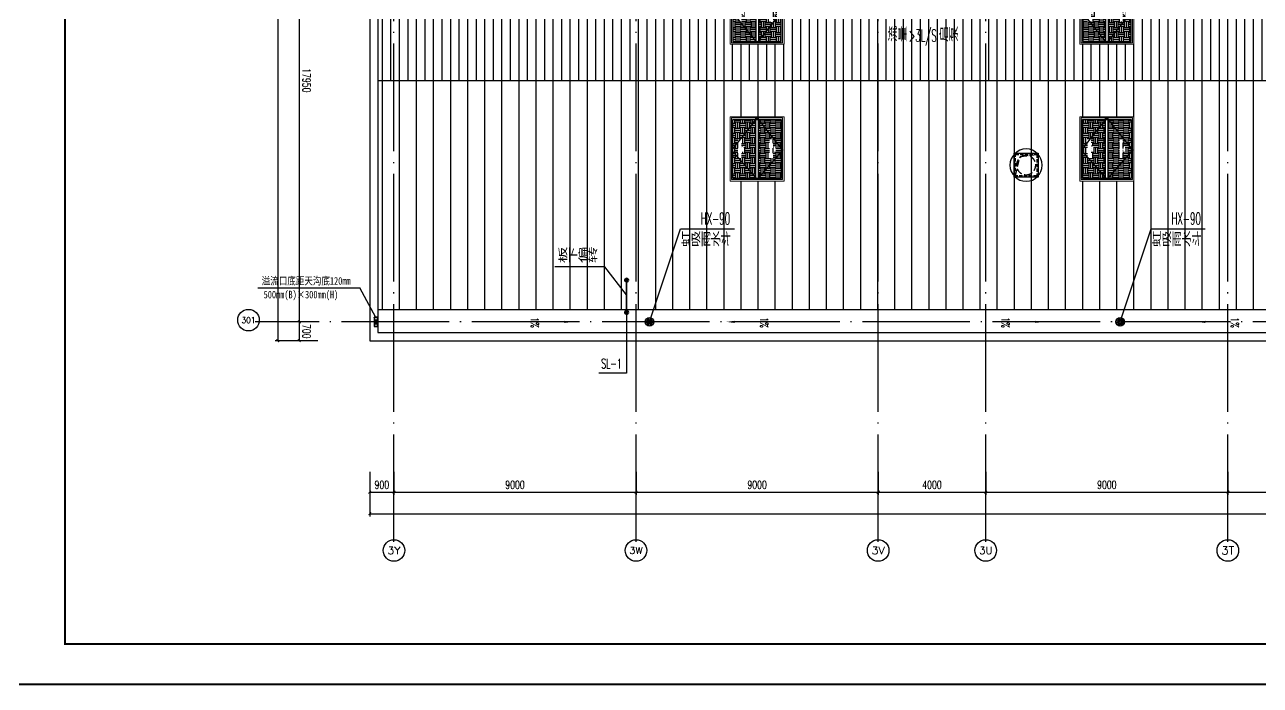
# Model space of a CAD drawing. Extents: x -452079 to 117456, y 3902 to 836955.
# Drawn here: x -103831 to -57898, y 535415 to 559963 of the extents above; entities that cross this region are included whole.
import ezdxf
from ezdxf.enums import TextEntityAlignment as Align

# ---------------------------------------------------------------- set-up
doc = ezdxf.new("R2010")
doc.units = 0
doc.header["$LTSCALE"] = 1000
doc.header["$MEASUREMENT"] = 0
for name, pattern in [('DASH', [0.35, 0.25, -0.1]), ('DOTE', [2.42, 2, -0.2, 0.02, -0.2]), ('DOTE_30', [0.726, 0.6, -0.06, 0.006, -0.06]), ('HIDDEN', [9.525, 6.35, -3.175])]:
    doc.linetypes.add(name, pattern=pattern)
for name, color, linetype in [('0-cxFrame', 155, 'Continuous'), ('A-AXIS-D', 1, 'Continuous'), ('A-AXIS-DOTE', 14, 'DOTE'), ('A-AXIS-SYMB', 3, 'Continuous'), ('A-DRAIN', 142, 'Continuous'), ('A-HATCH-2', 251, 'Continuous'), ('A-LIN-V', 9, 'Continuous'), ('A-SFCE', 30, 'Continuous'), ('A-WINDOW', 140, 'Continuous'), ('AS-COLN', 6, 'Continuous'), ('AS-结构边线层', 200, 'Continuous'), ('DIM_雨水', 4, 'Continuous'), ('PUB_TEXT', 7, 'Continuous'), ('SPACE', 7, 'Continuous'), ('SPACE_HATCH', 8, 'Continuous'), ('TWT_LEAD', 3, 'Continuous'), ('WALL', 2, 'Continuous'), ('参考线', 8, 'Continuous'), ('外框', 1, 'HIDDEN'), ('文本', 4, 'Continuous'), ('暖通', 7, 'Continuous'), ('虹吸溢流', 3, 'Continuous'), ('虹吸雨水斗', 6, 'Continuous'), ('虹吸雨水标注XT', 7, 'Continuous')]:
    doc.layers.add(name, color=color, linetype=linetype)
for name, color, linetype, lineweight in [('0-cxText', 131, 'Continuous', 25), ('Gps-ZF雨水', 4, 'DOTE_30', 60), ('LG-ZF雨水', 4, 'Continuous', 60), ('成型线', 3, 'Continuous', 18)]:
    doc.layers.add(name, color=color, linetype=linetype, lineweight=lineweight)
doc.layers.add('A-加建区域', color=47, linetype='Continuous', plot=False)
doc.styles.add('_TCH_AXIS', font='COMPLEX', dxfattribs={"bigfont": 'GBCBIG'})
doc.styles.add('_TCH_DIM', font='SIMPLEX', dxfattribs={"width": 0.75, "bigfont": '@1HZTXT'})
doc.styles.add('_TCH_DIM_T3', font='SIMPLEX', dxfattribs={"width": 0.705882, "bigfont": 'GBCBIG'})
doc.styles.add('_TCH_SPACE', font='SIMPLEX', dxfattribs={"height": 5, "bigfont": 'GBCBIG'})
doc.styles.add('_TWT_SERIAL', font='SIMPLEX', dxfattribs={"width": 0.8, "height": 3, "bigfont": 'HZTXT'})
doc.styles.add('A-DIM_T3', font='SIMPLEX', dxfattribs={"width": 0.705882, "bigfont": 'GBCBIG'})
doc.styles.add('cx_tuming', font='')
doc.styles.add('cx_tuqian1', font='')
doc.styles.add('ST', font='')
doc.styles.add('黑体', font='', dxfattribs={"height": 12})
doc.styles.get('cx_tuming').set_extended_font_data('SimHei')
doc.styles.get('cx_tuqian1').set_extended_font_data('SimSun')
doc.styles.get('ST').set_extended_font_data('SimHei')
doc.styles.get('黑体').set_extended_font_data('SimHei')
doc.dimstyles.new('_TCH_ARCH&&100', dxfattribs={"dimtxt": 297.5, "dimasz": 100, "dimexe": 100, "dimexo": 100, "dimgap": 126.25, "dimtad": 1, "dimdec": 0, "dimzin": 0, "dimdsep": 46, "dimtxsty": '_TCH_DIM_T3', "dimblk": 'ARCHTICK', "dimcen": 0.09, "dimclrt": 7, "dimazin": 2, "dimtfac": 1, "dimtdec": 0, "dimtix": 1, "dimtmove": 2, "dimatfit": 3, "dimfxl": 0, "dimtolj": 1, "dimtzin": 0, "dimarcsym": 0})
doc.dimstyles.new('A-DIM&&100', dxfattribs={"dimtxt": 297.5, "dimasz": 100, "dimexe": 100, "dimexo": 100, "dimgap": 126.25, "dimtad": 1, "dimdec": 0, "dimzin": 0, "dimdsep": 46, "dimtxsty": 'A-DIM_T3', "dimblk": 'ARCHTICK', "dimcen": 0.09, "dimclrt": 7, "dimazin": 2, "dimtfac": 1, "dimtdec": 0, "dimtix": 1, "dimtmove": 2, "dimatfit": 3, "dimfxl": 0, "dimtolj": 1, "dimtzin": 0, "dimarcsym": 0})
pattern_1 = [(0, (0, 0), (187.5, 187.5), [187.5, -187.5]), (0, (0, 70.31), (187.5, 187.5), [187.5, -187.5]), (0, (0, 140.62), (187.5, 187.5), [187.5, -187.5]), (90, (23.44, 164.06), (-187.5, 187.5), [187.5, -187.5]), (90, (93.75, 164.06), (-187.5, 187.5), [187.5, -187.5]), (90, (164.06, 164.06), (-187.5, 187.5), [187.5, -187.5])]

# ---------------------------------------------------------------- blocks, each defined once
blk = doc.blocks.new('“奔腾”虹吸雨水斗')
at = {"layer": '虹吸雨水斗', "lineweight": 25}
for p, q in [((946944, 86685), (947028, 86658)), ((947028, 86641), (946944, 86614)), ((947032, 86673), (946946, 86692)), ((946946, 86607), (947032, 86625)), ((946982, 86753), (947040, 86688)), ((947040, 86611), (946982, 86546)), ((947052, 86699), (946987, 86758)), ((946987, 86541), (947052, 86600)), ((947048, 86793), (947066, 86707)), ((947066, 86592), (947048, 86506)), ((947082, 86711), (947055, 86795)), ((947055, 86504), (947082, 86587)), ((947125, 86795), (947098, 86711)), ((947098, 86587), (947125, 86504)), ((947114, 86707), (947132, 86793)), ((947132, 86506), (947114, 86592)), ((947194, 86758), (947128, 86699)), ((947128, 86600), (947194, 86541)), ((947140, 86688), (947199, 86753)), ((947199, 86546), (947140, 86611)), ((947234, 86692), (947148, 86673)), ((947148, 86625), (947234, 86607)), ((947152, 86658), (947236, 86685)), ((947236, 86614), (947152, 86641))]:
    blk.add_line(p, q, dxfattribs=at)
for radius in [150, 47.6]:
    blk.add_circle((947090, 86649), radius, dxfattribs=at)
for centre, start, end in [((947025, 86649), 291.6382, 68.3675), ((947034, 86682), 261.6382, 38.3675), ((947034, 86617), 321.6382, 98.3675), ((947057, 86706), 231.6382, 8.3675), ((947057, 86593), 351.6382, 128.3675), ((947090, 86715), 201.6382, 338.3675), ((947090, 86584), 21.6382, 158.3675), ((947123, 86706), 171.6382, 308.3675), ((947123, 86593), 51.6382, 188.3675), ((947147, 86682), 141.6382, 278.3675), ((947147, 86617), 81.6382, 218.3675), ((947155, 86649), 111.6382, 248.3675)]:
    blk.add_arc(centre, 8.82, start, end, dxfattribs=at)
blk = doc.blocks.new('44')
blk.add_wipeout([(277496, 745320), (279896, 745320), (279896, 747320), (277496, 747320)]).dxf.layer = '参考线'
at = {"layer": 'SPACE_HATCH'}
h = blk.add_hatch(dxfattribs=at)
h.set_pattern_fill('土壤', color=8, scale=50, style=0)
h.set_pattern_definition(pattern_1)
h.paths.add_polyline_path([(277596, 746370), (279796, 746370), (279796, 747220), (277596, 747220)])
h.paths.add_polyline_path([(278352, 746904), (279057, 746904), (279057, 747034), (278352, 747034)])
h.paths.add_polyline_path([(278591, 746811), (278817, 746811), (278817, 746895), (278591, 746895)])
h = blk.add_hatch(dxfattribs=at)
h.set_pattern_fill('土壤', color=8, scale=50, style=0)
h.set_pattern_definition(pattern_1)
h.paths.add_polyline_path([(277596, 746270), (279796, 746270), (279796, 745420), (277596, 745420)])
h.paths.add_polyline_path([(278352, 745724), (279057, 745724), (279057, 745854), (278352, 745854)])
h.paths.add_polyline_path([(278591, 745631), (278817, 745631), (278817, 745715), (278591, 745715)])
at = {"color": 8}
for p, q in [((277566, 746370), (279851, 746370)), ((277566, 746270), (279851, 746270))]:
    blk.add_line(p, q, dxfattribs=at)
at = {"layer": 'A-SFCE', "color": 8}
blk.add_lwpolyline([(277596, 747220), (279796, 747220), (279796, 745420), (277596, 745420)], close=True, dxfattribs=at)
at = {"layer": '外框', "color": 8}
for points in [[(279851, 746320), (278658, 747270), (277566, 746320)], [(279851, 746320), (278658, 745370), (277566, 746320)]]:
    blk.add_lwpolyline(points, dxfattribs=at)
at = {"layer": '成型线'}
blk.add_line((279896, 745320), (279896, 747320), dxfattribs=at)
blk.add_lwpolyline([(279896, 745320), (277496, 745320), (277496, 747320), (279896, 747320)], dxfattribs=at)
blk.add_lwpolyline([(279851, 745370), (279851, 747270), (277566, 747270), (277566, 745370)], close=True, dxfattribs=at)
at = {"layer": 'SPACE', "color": 8, "style": '_TCH_SPACE', "width": 0.705882}
for p in [(278792, 746863), (278792, 745683)]:
    blk.add_text('2', height=29.8, dxfattribs=at).set_placement(p)
blk = doc.blocks.new('eeee')
at = {"layer": 'A-LIN-V'}
blk.add_blockref('44', (16550, 81000), dxfattribs=at)
at = {"layer": 'A-LIN-V', "xscale": -0.9999999999999998}
blk.add_blockref('44', (579042, 81000), dxfattribs=at)
blk = doc.blocks.new('423432432222')
at = {"layer": 'A-WINDOW', "rotation": 90}
blk.add_blockref('eeee', (1193916, 416524), dxfattribs=at)
blk = doc.blocks.new('_ArchTick')
at = {"color": 0, "linetype": 'ByBlock', "const_width": 0.4}
blk.add_lwpolyline([(-0.5, -0.5), (0.5, 0.5)], dxfattribs=at)
blk = doc.blocks.new('*D238')
at = {"layer": 'A-AXIS-D', "color": 0, "lineweight": -2, "transparency": 16777216}
for p, q in [((4907, 3326), (4907, 2468)), ((5807, 3326), (5807, 2468)), ((4907, 2568), (5807, 2568))]:
    blk.add_line(p, q, dxfattribs=at)
at = {"layer": 'A-AXIS-D', "color": 0, "lineweight": -2, "transparency": 16777216, "xscale": 100, "yscale": 100, "zscale": 100, "rotation": 180}
blk.add_blockref('_ArchTick', (4907, 2568), dxfattribs=at)
at = {"layer": 'A-AXIS-D', "color": 0, "lineweight": -2, "transparency": 16777216, "xscale": 100, "yscale": 100, "zscale": 100}
blk.add_blockref('_ArchTick', (5807, 2568), dxfattribs=at)
at = {"layer": 'A-AXIS-D', "color": 7, "transparency": 16777216, "insert": (5357, 2843), "char_height": 297.5, "attachment_point": 5, "style": '_TCH_DIM_T3'}
blk.add_mtext('\\A1;900', dxfattribs=at)
blk = doc.blocks.new('*D239')
at = {"layer": 'A-AXIS-D', "color": 0, "lineweight": -2, "transparency": 16777216}
for p, q in [((5807, 3326), (5807, 2468)), ((14807, 3326), (14807, 2468)), ((5807, 2568), (14807, 2568))]:
    blk.add_line(p, q, dxfattribs=at)
at = {"layer": 'A-AXIS-D', "color": 0, "lineweight": -2, "transparency": 16777216, "xscale": 100, "yscale": 100, "zscale": 100, "rotation": 180}
blk.add_blockref('_ArchTick', (5807, 2568), dxfattribs=at)
at = {"layer": 'A-AXIS-D', "color": 0, "lineweight": -2, "transparency": 16777216, "xscale": 100, "yscale": 100, "zscale": 100}
blk.add_blockref('_ArchTick', (14807, 2568), dxfattribs=at)
at = {"layer": 'A-AXIS-D', "color": 7, "transparency": 16777216, "insert": (10307, 2843), "char_height": 297.5, "attachment_point": 5, "style": '_TCH_DIM_T3'}
blk.add_mtext('\\A1;9000', dxfattribs=at)
blk = doc.blocks.new('*D240')
at = {"layer": 'A-AXIS-D', "color": 0, "lineweight": -2, "transparency": 16777216}
for p, q in [((14807, 3326), (14807, 2468)), ((23807, 3326), (23807, 2468)), ((14807, 2568), (23807, 2568))]:
    blk.add_line(p, q, dxfattribs=at)
at = {"layer": 'A-AXIS-D', "color": 0, "lineweight": -2, "transparency": 16777216, "xscale": 100, "yscale": 100, "zscale": 100, "rotation": 180}
blk.add_blockref('_ArchTick', (14807, 2568), dxfattribs=at)
at = {"layer": 'A-AXIS-D', "color": 0, "lineweight": -2, "transparency": 16777216, "xscale": 100, "yscale": 100, "zscale": 100}
blk.add_blockref('_ArchTick', (23807, 2568), dxfattribs=at)
at = {"layer": 'A-AXIS-D', "color": 7, "transparency": 16777216, "insert": (19307, 2843), "char_height": 297.5, "attachment_point": 5, "style": '_TCH_DIM_T3'}
blk.add_mtext('\\A1;9000', dxfattribs=at)
blk = doc.blocks.new('*D241')
at = {"layer": 'A-AXIS-D', "color": 0, "lineweight": -2, "transparency": 16777216}
for p, q in [((23807, 3326), (23807, 2468)), ((27807, 3326), (27807, 2468)), ((23807, 2568), (27807, 2568))]:
    blk.add_line(p, q, dxfattribs=at)
at = {"layer": 'A-AXIS-D', "color": 0, "lineweight": -2, "transparency": 16777216, "xscale": 100, "yscale": 100, "zscale": 100, "rotation": 180}
blk.add_blockref('_ArchTick', (23807, 2568), dxfattribs=at)
at = {"layer": 'A-AXIS-D', "color": 0, "lineweight": -2, "transparency": 16777216, "xscale": 100, "yscale": 100, "zscale": 100}
blk.add_blockref('_ArchTick', (27807, 2568), dxfattribs=at)
at = {"layer": 'A-AXIS-D', "color": 7, "transparency": 16777216, "insert": (25807, 2843), "char_height": 297.5, "attachment_point": 5, "style": '_TCH_DIM_T3'}
blk.add_mtext('\\A1;4000', dxfattribs=at)
blk = doc.blocks.new('*D242')
at = {"layer": 'A-AXIS-D', "color": 0, "lineweight": -2, "transparency": 16777216}
for p, q in [((27807, 3326), (27807, 2468)), ((36807, 3326), (36807, 2468)), ((27807, 2568), (36807, 2568))]:
    blk.add_line(p, q, dxfattribs=at)
at = {"layer": 'A-AXIS-D', "color": 0, "lineweight": -2, "transparency": 16777216, "xscale": 100, "yscale": 100, "zscale": 100, "rotation": 180}
blk.add_blockref('_ArchTick', (27807, 2568), dxfattribs=at)
at = {"layer": 'A-AXIS-D', "color": 0, "lineweight": -2, "transparency": 16777216, "xscale": 100, "yscale": 100, "zscale": 100}
blk.add_blockref('_ArchTick', (36807, 2568), dxfattribs=at)
at = {"layer": 'A-AXIS-D', "color": 7, "transparency": 16777216, "insert": (32307, 2843), "char_height": 297.5, "attachment_point": 5, "style": '_TCH_DIM_T3'}
blk.add_mtext('\\A1;9000', dxfattribs=at)
blk = doc.blocks.new('*D243')
at = {"layer": 'A-AXIS-D', "color": 0, "lineweight": -2, "transparency": 16777216}
for p, q in [((36807, 3326), (36807, 2468)), ((45807, 3326), (45807, 2468)), ((36807, 2568), (45807, 2568))]:
    blk.add_line(p, q, dxfattribs=at)
at = {"layer": 'A-AXIS-D', "color": 0, "lineweight": -2, "transparency": 16777216, "xscale": 100, "yscale": 100, "zscale": 100, "rotation": 180}
blk.add_blockref('_ArchTick', (36807, 2568), dxfattribs=at)
at = {"layer": 'A-AXIS-D', "color": 0, "lineweight": -2, "transparency": 16777216, "xscale": 100, "yscale": 100, "zscale": 100}
blk.add_blockref('_ArchTick', (45807, 2568), dxfattribs=at)
at = {"layer": 'A-AXIS-D', "color": 7, "transparency": 16777216, "insert": (41307, 2843), "char_height": 297.5, "attachment_point": 5, "style": '_TCH_DIM_T3'}
blk.add_mtext('\\A1;9000', dxfattribs=at)
blk = doc.blocks.new('*D229')
at = {"layer": 'A-AXIS-D', "color": 0, "lineweight": -2, "transparency": 16777216}
for p, q in [((2971, 26846), (2185, 26846)), ((2285, 26846), (2285, 8896)), ((2971, 8896), (2185, 8896))]:
    blk.add_line(p, q, dxfattribs=at)
at = {"layer": 'A-AXIS-D', "color": 0, "lineweight": -2, "transparency": 16777216, "xscale": 100, "yscale": 100, "zscale": 100}
for p, rotation in [((2285, 26846), 90), ((2285, 8896), 270)]:
    blk.add_blockref('_ArchTick', p, dxfattribs=dict(at, rotation=rotation))
at = {"layer": 'A-AXIS-D', "color": 7, "transparency": 16777216, "insert": (2560, 17871), "char_height": 297.5, "attachment_point": 5, "rotation": 270, "style": 'A-DIM_T3'}
blk.add_mtext('\\A1;17950', dxfattribs=at)
blk = doc.blocks.new('*D230')
at = {"layer": 'A-AXIS-D', "color": 0, "lineweight": -2, "transparency": 16777216}
for p, q in [((2971, 8896), (2185, 8896)), ((2285, 8896), (2285, 8196)), ((2971, 8196), (2185, 8196))]:
    blk.add_line(p, q, dxfattribs=at)
at = {"layer": 'A-AXIS-D', "color": 0, "lineweight": -2, "transparency": 16777216, "xscale": 100, "yscale": 100, "zscale": 100}
for p, rotation in [((2285, 8896), 90), ((2285, 8196), 270)]:
    blk.add_blockref('_ArchTick', p, dxfattribs=dict(at, rotation=rotation))
at = {"layer": 'A-AXIS-D', "color": 7, "transparency": 16777216, "insert": (2560, 8546), "char_height": 297.5, "attachment_point": 5, "rotation": 270, "style": 'A-DIM_T3'}
blk.add_mtext('\\A1;700', dxfattribs=at)
blk = doc.blocks.new('*D232')
at = {"layer": 'A-AXIS-D', "color": 0, "lineweight": -2, "transparency": 16777216}
for p, q in [((4907, 3226), (4907, 1668)), ((190607, 3226), (190607, 1668)), ((4907, 1768), (190607, 1768))]:
    blk.add_line(p, q, dxfattribs=at)
at = {"layer": 'A-AXIS-D', "color": 0, "lineweight": -2, "transparency": 16777216, "xscale": 100, "yscale": 100, "zscale": 100, "rotation": 180}
blk.add_blockref('_ArchTick', (4907, 1768), dxfattribs=at)
at = {"layer": 'A-AXIS-D', "color": 0, "lineweight": -2, "transparency": 16777216, "xscale": 100, "yscale": 100, "zscale": 100}
blk.add_blockref('_ArchTick', (190607, 1768), dxfattribs=at)
at = {"layer": 'A-AXIS-D', "color": 7, "transparency": 16777216, "insert": (97757, 2043), "char_height": 297.5, "attachment_point": 5, "style": '_TCH_DIM_T3'}
blk.add_mtext('\\A1;185700', dxfattribs=at)
blk = doc.blocks.new('*D233')
at = {"layer": 'A-AXIS-D', "color": 0, "lineweight": -2, "transparency": 16777216}
for p, q in [((2871, 81396), (1385, 81396)), ((1485, 81396), (1485, 8196)), ((2871, 8196), (1385, 8196))]:
    blk.add_line(p, q, dxfattribs=at)
at = {"layer": 'A-AXIS-D', "color": 0, "lineweight": -2, "transparency": 16777216, "xscale": 100, "yscale": 100, "zscale": 100}
for p, rotation in [((1485, 81396), 90), ((1485, 8196), 270)]:
    blk.add_blockref('_ArchTick', p, dxfattribs=dict(at, rotation=rotation))
at = {"layer": 'A-AXIS-D', "color": 7, "transparency": 16777216, "insert": (1760, 44796), "char_height": 297.5, "attachment_point": 5, "rotation": 270, "style": 'A-DIM_T3'}
blk.add_mtext('\\A1;73200', dxfattribs=at)
blk = doc.blocks.new('fengji')
at = {"color": 8, "extrusion": (0, 0, -1)}
for p, q in [((-445, 445), (445, 445)), ((-445, -445), (-445, 445)), ((445, 445), (445, -445)), ((445, -445), (-445, -445))]:
    blk.add_line(p, q, dxfattribs=at)
at = {"layer": 'A-HATCH-2', "color": 8}
for start, end in [(90, 270), (270, 90)]:
    blk.add_arc((0, 0), 600, start, end, dxfattribs=at)
at = {"layer": 'A-HATCH-2', "color": 8, "linetype": 'DASH'}
for start, end in [(90, 270), (270, 90)]:
    blk.add_arc((0, 0), 358, start, end, dxfattribs=at)
at = {"layer": 'AS-COLN', "color": 8, "ltscale": 0.5}
for p, q in [((-445, 445), (445, 445)), ((-445, -445), (-445, 445)), ((445, 445), (445, -445)), ((445, -445), (-445, -445))]:
    blk.add_line(p, q, dxfattribs=at)
at = {"layer": 'AS-COLN', "color": 8, "linetype": 'DASH', "ltscale": 0.5}
for p, q in [((-395, 395), (395, 395)), ((-395, -395), (-395, 395)), ((395, 395), (395, -395)), ((395, -395), (-395, -395))]:
    blk.add_line(p, q, dxfattribs=at)
at = {"layer": 'AS-结构边线层', "color": 8, "linetype": 'DASH'}
for p, q in [((395, 395), (225, -315)), ((225, -315), (-395, -395))]:
    blk.add_line(p, q, dxfattribs=at)
blk = doc.blocks.new('w4234233')
at = {"layer": 'A-AXIS-SYMB'}
for points in [[(355546, 826830, 0, 0, 0), (355546, 825680, 0, 80, 0), (355546, 825980, 0, 0, 0)], [(355546, 818810, 0, 0, 0), (355546, 819960, 0, 80, 0), (355546, 819660, 0, 0, 0)]]:
    blk.add_lwpolyline(points, format="xyseb", dxfattribs=at)
at = {"layer": 'PUB_TEXT', "style": '_TCH_DIM', "width": 0.705882}
for p in [(355376, 826935), (355376, 818407)]:
    blk.add_text('1%%%', height=297.5, dxfattribs=at).set_placement(p)
blk = doc.blocks.new('溢流口')
at = {"layer": '虹吸雨水标注XT'}
for p, q in [((-250, 98), (250, -98)), ((250, 98), (-250, -98)), ((250, -98), (250, 98))]:
    blk.add_line(p, q, dxfattribs=at)
blk.add_lwpolyline([(-250, 98), (250, 98), (250, -98), (-250, -98)], close=True, dxfattribs=at)
blk = doc.blocks.new('TK22.A0+1 L(Dragon)')
at = {"layer": '0-cxFrame', "color": 7, "const_width": 0.5}
blk.add_lwpolyline([(0, 0), (-1485, 0), (-1485, 841), (0, 841)], close=True, dxfattribs=at)
at = {"layer": '0-cxFrame', "const_width": 0.5}
blk.add_lwpolyline([(-80, 10), (-1465, 10), (-1465, 831), (-80, 831)], close=True, dxfattribs=at)
at = {"style": '黑体', "flags": 4}
blk.add_attdef('图幅', text='', height=3.3, dxfattribs=at).set_placement((-40, 3), align=Align.RIGHT)
at = {"layer": '0-cxText', "flags": 4}
for tag, height, style, p in [('建设单位', 3.5, 'cx_tuming', (-45, 240)), ('项目名称', 3.5, 'cx_tuming', (-45, 210)), ('子项名称', 3.5, 'cx_tuming', (-45, 180)), ('工程编号', 3.3, 'cx_tuqian1', (-35, 165)), ('图名1', 3.5, 'cx_tuming', (-45, 87)), ('图名2', 3.5, 'cx_tuming', (-45, 79)), ('图名3', 3.5, 'cx_tuming', (-45, 71)), ('出图日期', 3.3, 'cx_tuqian1', (-39, 60)), ('专业', 3.3, 'cx_tuqian1', (-55, 52)), ('图号', 3.3, 'cx_tuqian1', (-55, 44)), ('版次', 3.3, 'cx_tuqian1', (-20, 44))]:
    blk.add_attdef(tag, text='', height=height, dxfattribs=dict(at, style=style)).set_placement(p, align=Align.MIDDLE)
blk = doc.blocks.new('A$C46715D7E')
at = {"layer": 'A-HATCH-2'}
h = blk.add_hatch(dxfattribs=at)
h.set_pattern_fill('ANSI31', color=8, scale=200, angle=45)
h.set_pattern_definition([(90, (-181339.1, -540023.96), (-317.5, 0), [])])
h.paths.add_polyline_path([(5506.7, 25496), (5206.7, 25496), (5206.7, 17871), (19615.8, 17871), (52540.9, 17871), (185076.6, 17871), (190306.7, 17871), (190306.7, 26396), (5506.7, 26396)])
h = blk.add_hatch(dxfattribs=at)
h.set_pattern_fill('ANSI31', color=8, scale=400, angle=45)
h.set_pattern_definition([(90, (-181339.1, -540023.96), (-635, 0), [])])
h.paths.add_polyline_path([(52540.9, 17871), (185076.6, 17871), (190306.7, 17871), (190306.7, 9346), (5206.7, 9346), (5206.7, 17871), (39910.9, 17871)])
at = {"layer": 'A-AXIS-D'}
for centre in [(400, 8960.3), (5806.7, 400), (14806.7, 400), (23806.7, 400), (27806.7, 400), (36806.7, 400)]:
    blk.add_circle(centre, 400, dxfattribs=at)
at = {"layer": 'A-AXIS-DOTE', "color": 8, "ltscale": 2}
for p, q in [((5806.7, 716), (5806.7, 86931)), ((14806.7, 716), (14806.7, 86200)), ((23806.7, 716), (23806.7, 86200)), ((27806.7, 716), (27806.7, 86196)), ((36806.7, 716), (36806.7, 86196)), ((196620.9, 8896), (650.9, 8896))]:
    blk.add_line(p, q, dxfattribs=at)
at = {"layer": 'A-DRAIN'}
blk.add_line((23806.7, 8496), (23806.7, 9346), dxfattribs=at)
at = {"layer": 'A-LIN-V'}
blk.add_lwpolyline([(190306.7, 9346), (5206.7, 9346)], dxfattribs=at)
at = {"layer": 'A-SFCE'}
for points in [[(5206.7, 24546), (5206.7, 8496), (190306.7, 8496), (190306.7, 81096), (22657.7, 81096), (5206.7, 27311.9), (5206.7, 26646), (5506.7, 26646)], [(5506.7, 24846), (4906.7, 24846), (4906.7, 8196), (190606.7, 8196)], [(5206.7, 17871), (190306.7, 17871)]]:
    blk.add_lwpolyline(points, dxfattribs=at)
at = {"layer": 'A-加建区域', "rotation": 270}
for p in [(-807513.3, 364441.9), (-790013.3, 364441.9)]:
    blk.add_blockref('w4234233', p, dxfattribs=at)
at = {"layer": '暖通', "rotation": 180}
blk.add_blockref('fengji', (29306.7, 14721), dxfattribs=at)
at = {"layer": '虹吸溢流', "ltscale": 200, "xscale": -0.70754716981, "yscale": 0.70754716981, "zscale": 0.70754716981, "rotation": 270}
blk.add_blockref('溢流口', (5137.7, 8896), dxfattribs=at)
at = {"layer": 'PUB_TEXT', "style": '_TCH_AXIS'}
for s, height, p, p2 in [('301', 224.46, (143.5, 8848.1), (656.5, 8848.1)), ('3Y', 270.86, (5561.7, 264.6), (6051.8, 264.6)), ('3W', 255.29, (14557.5, 272.4), (15055.9, 272.4)), ('3V', 276.42, (23563.2, 261.8), (24050.2, 261.8)), ('3U', 265.5, (27560.2, 267.3), (28053.3, 267.3)), ('3T', 294.28, (36568.5, 252.9), (37044.9, 252.9))]:
    blk.add_text(s, height=height, dxfattribs=at).set_placement(p, p2, align=Align.FIT)
at = {"layer": 'A-AXIS-D'}
for base, p1, p2, picture, middle in [((1485.1, 8196), (2971.5, 81396), (2971.5, 8196), '*D233', (1760.1, 44796)), ((2285.1, 8896), (3071.5, 26846), (3071.5, 8896), '*D229', (2560.1, 17871)), ((2285.1, 8196), (3071.5, 8896), (3071.5, 8196), '*D230', (2560.1, 8546))]:
    dim = blk.add_linear_dim(base=base, p1=p1, p2=p2, angle=270, dimstyle='A-DIM&&100', override={"dimgap": 0}, dxfattribs=at)
    dim.commit()
    dim.dimension.update_dxf_attribs({"geometry": picture, "text_midpoint": middle, "dimtype": 161, "text_rotation": 270})
for base, p1, p2, picture, middle in [((5806.7, 2568.3), (4906.7, 3426.3), (5806.7, 3426.3), '*D238', (5356.7, 2843.3)), ((190606.7, 1768.3), (4906.7, 3326.3), (190606.7, 3326.3), '*D232', (97756.7, 2043.3)), ((14806.7, 2568.3), (5806.7, 3426.3), (14806.7, 3426.3), '*D239', (10306.7, 2843.3)), ((23806.7, 2568.3), (14806.7, 3426.3), (23806.7, 3426.3), '*D240', (19306.7, 2843.3)), ((27806.7, 2568.3), (23806.7, 3426.3), (27806.7, 3426.3), '*D241', (25806.7, 2843.3)), ((36806.7, 2568.3), (27806.7, 3426.3), (36806.7, 3426.3), '*D242', (32306.7, 2843.3)), ((45806.7, 2568.3), (36806.7, 3426.3), (45806.7, 3426.3), '*D243', (41306.7, 2843.3))]:
    dim = blk.add_linear_dim(base=base, p1=p1, p2=p2, angle=0, dimstyle='_TCH_ARCH&&100', override={"dimgap": 0}, dxfattribs=at)
    dim.commit()
    dim.dimension.update_dxf_attribs({"geometry": picture, "text_midpoint": middle, "dimtype": 161})
at = {"layer": 'A-WINDOW'}
for p in [(-347289.1, -696449), (-334289.1, -696449)]:
    blk.add_blockref('423432432222', p, dxfattribs=at)

msp = doc.modelspace()

# ---------------------------------------------------------------- block references
at = {"layer": 'WALL'}
msp.add_blockref('A$C46715D7E', (-95910.9, 540023.96), dxfattribs=at)

# ---------------------------------------------------------------- next in the draw order: linework, layer by layer
at = {"layer": 'DIM_雨水'}
for p, q in [((-81454.18, 549270), (-81454.18, 547008.77)), ((-81454.18, 547008.77), (-82493.17, 547008.77))]:
    msp.add_line(p, q, dxfattribs=at)
at = {"layer": 'Gps-ZF雨水', "const_width": 60}
msp.add_lwpolyline([(-81454.18, 549310), (-81454.18, 550430)], dxfattribs=at)
at = {"layer": 'LG-ZF雨水'}
for centre, radius in [((-81454.18, 550470), 60), ((-81454.18, 550470), 45), ((-81454.18, 549270), 60), ((-81454.18, 549270), 45)]:
    msp.add_circle(centre, radius, dxfattribs=at)
at = {"layer": 'TWT_LEAD'}
for p, q in [((-82262.8, 550960.36), (-84118.04, 550960.36)), ((-81454.18, 549928.31), (-82262.8, 550960.36))]:
    msp.add_line(p, q, dxfattribs=at)
at = {"layer": '文本'}
for p, q in [((-80604.18, 548920), (-79456.93, 552376.85)), ((-79456.93, 552376.85), (-77447.94, 552376.85)), ((-63104.18, 548920), (-61956.93, 552376.85)), ((-61956.93, 552376.85), (-59947.94, 552376.85))]:
    msp.add_line(p, q, dxfattribs=at)
at = {"layer": '虹吸溢流', "ltscale": 200}
for p in [(-95164.64, 550179.18), (-90778.97, 549081.48)]:
    msp.add_line(p, (-91371.82, 550179.18), dxfattribs=at)

# ---------------------------------------------------------------- next in the draw order: block references
at = {"layer": '0-cxFrame', "xscale": 150, "yscale": 150, "zscale": 150}
msp.add_blockref('TK22.A0+1 L(Dragon)', (117418.94, 535452.12), dxfattribs=at)
at = {"layer": '文本', "xscale": 1.061320754715, "yscale": 1.061320754715, "zscale": 1.061320754715}
for p in [(-1085770.52, 456957.2), (-1068270.52, 456957.2)]:
    msp.add_blockref('“奔腾”虹吸雨水斗', p, dxfattribs=at)

# ---------------------------------------------------------------- next in the draw order: texts
at = {"layer": 'DIM_雨水', "color": 7, "style": '_TWT_SERIAL', "width": 0.6}
msp.add_text('SL-1', height=360, dxfattribs=at).set_placement((-82403.17, 547188.77))
at = {"layer": 'TWT_LEAD', "color": 7, "style": '_TCH_DIM'}
for s, height, width, p in [('流量', 520.866, 0.75, (-71757.42, 559335)), ('>3L/S', 446.25, 0.529412, (-70969.92, 559335)), ('启泵', 520.866, 0.75, (-69856.17, 559335)), ('板下偏转', 520.866, 0.75, (-84013.04, 551124.87))]:
    msp.add_text(s, height=height, dxfattribs=dict(at, width=width)).set_placement(p)
at = {"layer": '文本', "color": 7, "style": '_TCH_DIM'}
for s, height, width, p in [('HX-90', 446.25, 0.529412, (-78700.44, 552534.35)), ('HX-90', 446.25, 0.529412, (-61200.44, 552534.35)), ('虹吸雨水斗', 520.866, 0.75, (-79441.08, 551720.18)), ('虹吸雨水斗', 520.866, 0.75, (-61941.08, 551720.18))]:
    msp.add_text(s, height=height, dxfattribs=dict(at, width=width)).set_placement(p)
at = {"layer": '虹吸溢流', "ltscale": 200, "style": 'ST', "width": 0.8}
for s, p in [('溢流口底距天沟底120mm', (-93367.33, 550302.52)), ('500mm(B)×300mm(H)', (-93562.2, 549793.49))]:
    msp.add_text(s, height=283.0189, dxfattribs=at).set_placement(p, align=Align.CENTER)

doc.saveas('drawing.dxf')
